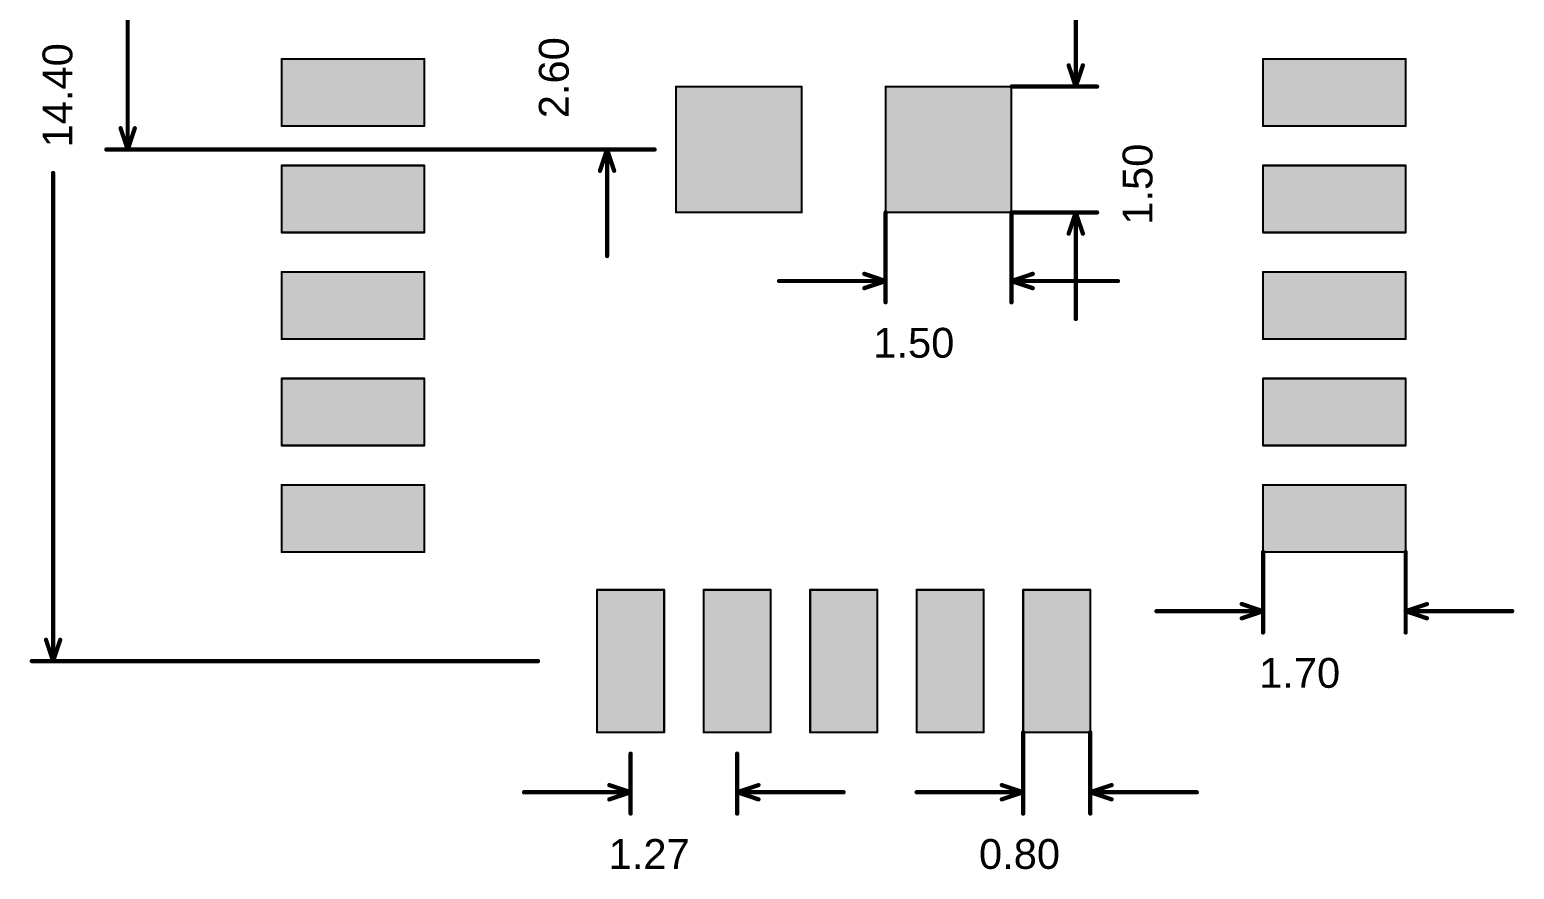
# Model space of a CAD drawing. Header units: inches. Extents: x -3.5 to 14.8, y -17.7 to 3.5.
# Drawn here: x -3.45 to 14.25, y -17.68 to -7.67 of the extents above; entities that cross this region are included whole.
import ezdxf

# ---------------------------------------------------------------- set-up
doc = ezdxf.new("R2010")
doc.units = ezdxf.units.IN
doc.layers.add('Mechanical 16', color=56, linetype='Continuous')
doc.layers.add('Top Layer', color=1, linetype='Continuous')
doc.styles.add('Arial', font='', dxfattribs={"height": 0.2})
doc.styles.get('Arial').set_extended_font_data('Arial')

msp = doc.modelspace()

# ---------------------------------------------------------------- hatches: boundary and pattern name
at = {"layer": 'Top Layer'}
for points in [[(-0.45, -8.02), (1.25, -8.02), (1.25, -8.82), (-0.45, -8.82)], [(12.95, -8.82), (11.25, -8.82), (11.25, -8.02), (12.95, -8.02)], [(4.25, -8.35), (5.75, -8.35), (5.75, -9.85), (4.25, -9.85)], [(6.75, -8.35), (8.25, -8.35), (8.25, -9.85), (6.75, -9.85)], [(-0.45, -9.29), (1.25, -9.29), (1.25, -10.09), (-0.45, -10.09)], [(12.95, -10.09), (11.25, -10.09), (11.25, -9.29), (12.95, -9.29)], [(-0.45, -10.56), (1.25, -10.56), (1.25, -11.36), (-0.45, -11.36)], [(12.95, -11.36), (11.25, -11.36), (11.25, -10.56), (12.95, -10.56)], [(-0.45, -11.83), (1.25, -11.83), (1.25, -12.63), (-0.45, -12.63)], [(12.95, -12.63), (11.25, -12.63), (11.25, -11.83), (12.95, -11.83)], [(-0.45, -13.1), (1.25, -13.1), (1.25, -13.9), (-0.45, -13.9)], [(12.95, -13.9), (11.25, -13.9), (11.25, -13.1), (12.95, -13.1)], [(3.31, -16.05), (3.31, -14.35), (4.11, -14.35), (4.11, -16.05)], [(4.58, -16.05), (4.58, -14.35), (5.38, -14.35), (5.38, -16.05)], [(5.85, -16.05), (5.85, -14.35), (6.65, -14.35), (6.65, -16.05)], [(7.12, -16.05), (7.12, -14.35), (7.92, -14.35), (7.92, -16.05)], [(8.39, -16.05), (8.39, -14.35), (9.19, -14.35), (9.19, -16.05)]]:
    msp.add_hatch(color=1, dxfattribs=at).paths.add_polyline_path(points)

# ---------------------------------------------------------------- linework, layer by layer
at = {"layer": 'Mechanical 16'}
for points, const_width in [([(-2.286, -9.1), (-2.286, -6.182)], 0.0508), ([(9.017, -8.35), (9.017, -7.08)], 0.0508), ([(-0.45, -8.82), (-0.45, -8.02)], 0.025), ([(-0.45, -8.02), (1.25, -8.02)], 0.025), ([(1.25, -8.82), (1.25, -8.02)], 0.025), ([(8.932, -8.096), (9.017, -8.35)], 0.0508), ([(9.017, -8.35), (9.102, -8.096)], 0.0508), ([(11.25, -8.02), (12.95, -8.02)], 0.025), ([(11.25, -8.82), (11.25, -8.02)], 0.025), ([(12.95, -8.82), (12.95, -8.02)], 0.025), ([(4.25, -9.85), (4.25, -8.35)], 0.025), ([(4.25, -8.35), (5.75, -8.35)], 0.025), ([(5.75, -9.85), (5.75, -8.35)], 0.025), ([(6.75, -9.85), (6.75, -8.35)], 0.025), ([(6.75, -8.35), (8.25, -8.35)], 0.025), ([(8.25, -8.35), (9.271, -8.35)], 0.0508), ([(8.25, -9.85), (8.25, -8.35)], 0.025), ([(-2.371, -8.846), (-2.286, -9.1)], 0.0508), ([(-2.286, -9.1), (-2.201, -8.846)], 0.0508), ([(-0.45, -8.82), (1.25, -8.82)], 0.025), ([(11.25, -8.82), (12.95, -8.82)], 0.025), ([(-2.54, -9.1), (3.996, -9.1)], 0.0508), ([(3.175, -9.1), (3.996, -9.1)], 0.0508), ([(3.344, -9.354), (3.429, -9.1)], 0.0508), ([(3.429, -10.37), (3.429, -9.1)], 0.0508), ([(3.429, -9.1), (3.514, -9.354)], 0.0508), ([(-3.175, -15.2), (-3.175, -9.38)], 0.0508), ([(-0.45, -10.09), (-0.45, -9.29)], 0.025), ([(-0.45, -9.29), (1.25, -9.29)], 0.025), ([(1.25, -10.09), (1.25, -9.29)], 0.025), ([(11.25, -10.09), (11.25, -9.29)], 0.025), ([(11.25, -9.29), (12.95, -9.29)], 0.025), ([(12.95, -10.09), (12.95, -9.29)], 0.025), ([(4.25, -9.85), (5.75, -9.85)], 0.025), ([(6.75, -10.922), (6.75, -9.85)], 0.0508), ([(6.75, -9.85), (8.25, -9.85)], 0.025), ([(8.25, -10.922), (8.25, -9.85)], 0.0508), ([(8.25, -9.85), (9.271, -9.85)], 0.0508), ([(8.932, -10.104), (9.017, -9.85)], 0.0508), ([(9.017, -11.12), (9.017, -9.85)], 0.0508), ([(9.017, -9.85), (9.102, -10.104)], 0.0508), ([(-0.45, -10.09), (1.25, -10.09)], 0.025), ([(11.25, -10.09), (12.95, -10.09)], 0.025), ([(-0.45, -11.36), (-0.45, -10.56)], 0.025), ([(-0.45, -10.56), (1.25, -10.56)], 0.025), ([(1.25, -11.36), (1.25, -10.56)], 0.025), ([(6.496, -10.583), (6.75, -10.668)], 0.0508), ([(8.25, -10.668), (8.504, -10.583)], 0.0508), ([(11.25, -11.36), (11.25, -10.56)], 0.025), ([(11.25, -10.56), (12.95, -10.56)], 0.025), ([(12.95, -11.36), (12.95, -10.56)], 0.025), ([(5.48, -10.668), (6.75, -10.668)], 0.0508), ([(6.496, -10.753), (6.75, -10.668)], 0.0508), ([(8.25, -10.668), (9.52, -10.668)], 0.0508), ([(8.25, -10.668), (8.504, -10.753)], 0.0508), ([(-0.45, -11.36), (1.25, -11.36)], 0.025), ([(11.25, -11.36), (12.95, -11.36)], 0.025), ([(-0.45, -12.63), (-0.45, -11.83)], 0.025), ([(-0.45, -11.83), (1.25, -11.83)], 0.025), ([(1.25, -12.63), (1.25, -11.83)], 0.025), ([(11.25, -12.63), (11.25, -11.83)], 0.025), ([(11.25, -11.83), (12.95, -11.83)], 0.025), ([(12.95, -12.63), (12.95, -11.83)], 0.025), ([(-0.45, -12.63), (1.25, -12.63)], 0.025), ([(11.25, -12.63), (12.95, -12.63)], 0.025), ([(-0.45, -13.9), (-0.45, -13.1)], 0.025), ([(-0.45, -13.1), (1.25, -13.1)], 0.025), ([(1.25, -13.9), (1.25, -13.1)], 0.025), ([(11.25, -13.1), (12.95, -13.1)], 0.025), ([(11.25, -13.9), (11.25, -13.1)], 0.025), ([(12.95, -13.9), (12.95, -13.1)], 0.025), ([(-0.45, -13.9), (1.25, -13.9)], 0.025), ([(11.25, -14.859), (11.25, -13.9)], 0.0508), ([(11.25, -13.9), (12.95, -13.9)], 0.025), ([(12.95, -14.859), (12.95, -13.9)], 0.0508), ([(3.31, -16.05), (3.31, -14.35)], 0.025), ([(3.31, -14.35), (4.11, -14.35)], 0.025), ([(4.11, -16.05), (4.11, -14.35)], 0.025), ([(4.58, -16.05), (4.58, -14.35)], 0.025), ([(4.58, -14.35), (5.38, -14.35)], 0.025), ([(5.38, -16.05), (5.38, -14.35)], 0.025), ([(5.85, -16.05), (5.85, -14.35)], 0.025), ([(5.85, -14.35), (6.65, -14.35)], 0.025), ([(6.65, -16.05), (6.65, -14.35)], 0.025), ([(7.12, -16.05), (7.12, -14.35)], 0.025), ([(7.12, -14.35), (7.92, -14.35)], 0.025), ([(7.92, -16.05), (7.92, -14.35)], 0.025), ([(8.39, -16.05), (8.39, -14.35)], 0.025), ([(8.39, -14.35), (9.19, -14.35)], 0.025), ([(9.19, -16.05), (9.19, -14.35)], 0.025), ([(10.996, -14.52), (11.25, -14.605)], 0.0508), ([(12.95, -14.605), (13.204, -14.52)], 0.0508), ([(9.98, -14.605), (11.25, -14.605)], 0.0508), ([(10.996, -14.69), (11.25, -14.605)], 0.0508), ([(12.95, -14.605), (14.22, -14.605)], 0.0508), ([(12.95, -14.605), (13.204, -14.69)], 0.0508), ([(-3.26, -14.946), (-3.175, -15.2)], 0.0508), ([(-3.175, -15.2), (-3.09, -14.946)], 0.0508), ([(-3.429, -15.2), (2.606, -15.2)], 0.0508), ([(3.31, -16.05), (4.11, -16.05)], 0.025), ([(4.58, -16.05), (5.38, -16.05)], 0.025), ([(5.85, -16.05), (6.65, -16.05)], 0.025), ([(7.12, -16.05), (7.92, -16.05)], 0.025), ([(8.39, -17.018), (8.39, -16.05)], 0.0508), ([(8.39, -16.05), (9.19, -16.05)], 0.025), ([(9.19, -17.018), (9.19, -16.05)], 0.0508), ([(3.71, -17.018), (3.71, -16.304)], 0.0508), ([(4.98, -17.018), (4.98, -16.304)], 0.0508), ([(2.44, -16.764), (3.71, -16.764)], 0.0508), ([(3.456, -16.679), (3.71, -16.764)], 0.0508), ([(3.456, -16.849), (3.71, -16.764)], 0.0508), ([(4.98, -16.764), (5.234, -16.679)], 0.0508), ([(4.98, -16.764), (6.25, -16.764)], 0.0508), ([(4.98, -16.764), (5.234, -16.849)], 0.0508), ([(7.12, -16.764), (8.39, -16.764)], 0.0508), ([(8.136, -16.679), (8.39, -16.764)], 0.0508), ([(8.136, -16.849), (8.39, -16.764)], 0.0508), ([(9.19, -16.764), (9.444, -16.679)], 0.0508), ([(9.19, -16.764), (10.46, -16.764)], 0.0508), ([(9.19, -16.764), (9.444, -16.849)], 0.0508)]:
    msp.add_lwpolyline(points, dxfattribs=dict(at, const_width=const_width))
for points, const_width in [([(-0.456, -8.02, 1), (-0.444, -8.02, 1)], 0.0125), ([(-0.456, -8.02, 1), (-0.444, -8.02, 1)], 0.0125), ([(1.244, -8.02, 1), (1.256, -8.02, 1)], 0.0125), ([(1.244, -8.02, 1), (1.256, -8.02, 1)], 0.0125), ([(8.92, -8.096, 1), (8.945, -8.096, 1)], 0.0254), ([(9.089, -8.096, 1), (9.114, -8.096, 1)], 0.0254), ([(11.244, -8.02, 1), (11.256, -8.02, 1)], 0.0125), ([(11.244, -8.02, 1), (11.256, -8.02, 1)], 0.0125), ([(12.944, -8.02, 1), (12.956, -8.02, 1)], 0.0125), ([(12.944, -8.02, 1), (12.956, -8.02, 1)], 0.0125), ([(4.244, -8.35, 1), (4.256, -8.35, 1)], 0.0125), ([(4.244, -8.35, 1), (4.256, -8.35, 1)], 0.0125), ([(5.744, -8.35, 1), (5.756, -8.35, 1)], 0.0125), ([(5.744, -8.35, 1), (5.756, -8.35, 1)], 0.0125), ([(6.744, -8.35, 1), (6.756, -8.35, 1)], 0.0125), ([(6.744, -8.35, 1), (6.756, -8.35, 1)], 0.0125), ([(8.237, -8.35, 1), (8.263, -8.35, 1)], 0.0254), ([(8.244, -8.35, 1), (8.256, -8.35, 1)], 0.0125), ([(8.244, -8.35, 1), (8.256, -8.35, 1)], 0.0125), ([(9.004, -8.35, 1), (9.03, -8.35, 1)], 0.0254), ([(9.004, -8.35, 1), (9.03, -8.35, 1)], 0.0254), ([(9.004, -8.35, 1), (9.03, -8.35, 1)], 0.0254), ([(9.258, -8.35, 1), (9.284, -8.35, 1)], 0.0254), ([(-2.383, -8.846, 1), (-2.358, -8.846, 1)], 0.0254), ([(-2.214, -8.846, 1), (-2.189, -8.846, 1)], 0.0254), ([(-0.456, -8.82, 1), (-0.444, -8.82, 1)], 0.0125), ([(-0.456, -8.82, 1), (-0.444, -8.82, 1)], 0.0125), ([(1.244, -8.82, 1), (1.256, -8.82, 1)], 0.0125), ([(1.244, -8.82, 1), (1.256, -8.82, 1)], 0.0125), ([(11.244, -8.82, 1), (11.256, -8.82, 1)], 0.0125), ([(11.244, -8.82, 1), (11.256, -8.82, 1)], 0.0125), ([(12.944, -8.82, 1), (12.956, -8.82, 1)], 0.0125), ([(12.944, -8.82, 1), (12.956, -8.82, 1)], 0.0125), ([(-2.553, -9.1, 1), (-2.527, -9.1, 1)], 0.0254), ([(-2.299, -9.1, 1), (-2.273, -9.1, 1)], 0.0254), ([(-2.299, -9.1, 1), (-2.273, -9.1, 1)], 0.0254), ([(-2.299, -9.1, 1), (-2.273, -9.1, 1)], 0.0254), ([(3.162, -9.1, 1), (3.188, -9.1, 1)], 0.0254), ([(3.416, -9.1, 1), (3.442, -9.1, 1)], 0.0254), ([(3.416, -9.1, 1), (3.442, -9.1, 1)], 0.0254), ([(3.416, -9.1, 1), (3.442, -9.1, 1)], 0.0254), ([(3.983, -9.1, 1), (4.009, -9.1, 1)], 0.0254), ([(3.983, -9.1, 1), (4.009, -9.1, 1)], 0.0254), ([(-3.188, -9.38, 1), (-3.162, -9.38, 1)], 0.0254), ([(-0.456, -9.29, 1), (-0.444, -9.29, 1)], 0.0125), ([(-0.456, -9.29, 1), (-0.444, -9.29, 1)], 0.0125), ([(1.244, -9.29, 1), (1.256, -9.29, 1)], 0.0125), ([(1.244, -9.29, 1), (1.256, -9.29, 1)], 0.0125), ([(3.332, -9.354, 1), (3.357, -9.354, 1)], 0.0254), ([(3.501, -9.354, 1), (3.526, -9.354, 1)], 0.0254), ([(11.244, -9.29, 1), (11.256, -9.29, 1)], 0.0125), ([(11.244, -9.29, 1), (11.256, -9.29, 1)], 0.0125), ([(12.944, -9.29, 1), (12.956, -9.29, 1)], 0.0125), ([(12.944, -9.29, 1), (12.956, -9.29, 1)], 0.0125), ([(4.244, -9.85, 1), (4.256, -9.85, 1)], 0.0125), ([(4.244, -9.85, 1), (4.256, -9.85, 1)], 0.0125), ([(5.744, -9.85, 1), (5.756, -9.85, 1)], 0.0125), ([(5.744, -9.85, 1), (5.756, -9.85, 1)], 0.0125), ([(6.737, -9.85, 1), (6.763, -9.85, 1)], 0.0254), ([(6.744, -9.85, 1), (6.756, -9.85, 1)], 0.0125), ([(6.744, -9.85, 1), (6.756, -9.85, 1)], 0.0125), ([(8.237, -9.85, 1), (8.263, -9.85, 1)], 0.0254), ([(8.237, -9.85, 1), (8.263, -9.85, 1)], 0.0254), ([(8.244, -9.85, 1), (8.256, -9.85, 1)], 0.0125), ([(8.244, -9.85, 1), (8.256, -9.85, 1)], 0.0125), ([(9.004, -9.85, 1), (9.03, -9.85, 1)], 0.0254), ([(9.004, -9.85, 1), (9.03, -9.85, 1)], 0.0254), ([(9.004, -9.85, 1), (9.03, -9.85, 1)], 0.0254), ([(9.258, -9.85, 1), (9.284, -9.85, 1)], 0.0254), ([(-0.456, -10.09, 1), (-0.444, -10.09, 1)], 0.0125), ([(-0.456, -10.09, 1), (-0.444, -10.09, 1)], 0.0125), ([(1.244, -10.09, 1), (1.256, -10.09, 1)], 0.0125), ([(1.244, -10.09, 1), (1.256, -10.09, 1)], 0.0125), ([(8.92, -10.104, 1), (8.945, -10.104, 1)], 0.0254), ([(9.089, -10.104, 1), (9.114, -10.104, 1)], 0.0254), ([(11.244, -10.09, 1), (11.256, -10.09, 1)], 0.0125), ([(11.244, -10.09, 1), (11.256, -10.09, 1)], 0.0125), ([(12.944, -10.09, 1), (12.956, -10.09, 1)], 0.0125), ([(12.944, -10.09, 1), (12.956, -10.09, 1)], 0.0125), ([(3.416, -10.37, 1), (3.442, -10.37, 1)], 0.0254), ([(-0.456, -10.56, 1), (-0.444, -10.56, 1)], 0.0125), ([(-0.456, -10.56, 1), (-0.444, -10.56, 1)], 0.0125), ([(1.244, -10.56, 1), (1.256, -10.56, 1)], 0.0125), ([(1.244, -10.56, 1), (1.256, -10.56, 1)], 0.0125), ([(6.483, -10.583, 1), (6.509, -10.583, 1)], 0.0254), ([(8.491, -10.583, 1), (8.517, -10.583, 1)], 0.0254), ([(11.244, -10.56, 1), (11.256, -10.56, 1)], 0.0125), ([(11.244, -10.56, 1), (11.256, -10.56, 1)], 0.0125), ([(12.944, -10.56, 1), (12.956, -10.56, 1)], 0.0125), ([(12.944, -10.56, 1), (12.956, -10.56, 1)], 0.0125), ([(5.467, -10.668, 1), (5.493, -10.668, 1)], 0.0254), ([(6.483, -10.753, 1), (6.509, -10.753, 1)], 0.0254), ([(6.737, -10.668, 1), (6.763, -10.668, 1)], 0.0254), ([(6.737, -10.668, 1), (6.763, -10.668, 1)], 0.0254), ([(6.737, -10.668, 1), (6.763, -10.668, 1)], 0.0254), ([(8.237, -10.668, 1), (8.263, -10.668, 1)], 0.0254), ([(8.237, -10.668, 1), (8.263, -10.668, 1)], 0.0254), ([(8.237, -10.668, 1), (8.263, -10.668, 1)], 0.0254), ([(8.491, -10.753, 1), (8.517, -10.753, 1)], 0.0254), ([(9.507, -10.668, 1), (9.533, -10.668, 1)], 0.0254), ([(6.737, -10.922, 1), (6.763, -10.922, 1)], 0.0254), ([(8.237, -10.922, 1), (8.263, -10.922, 1)], 0.0254), ([(9.004, -11.12, 1), (9.03, -11.12, 1)], 0.0254), ([(-0.456, -11.36, 1), (-0.444, -11.36, 1)], 0.0125), ([(-0.456, -11.36, 1), (-0.444, -11.36, 1)], 0.0125), ([(1.244, -11.36, 1), (1.256, -11.36, 1)], 0.0125), ([(1.244, -11.36, 1), (1.256, -11.36, 1)], 0.0125), ([(11.244, -11.36, 1), (11.256, -11.36, 1)], 0.0125), ([(11.244, -11.36, 1), (11.256, -11.36, 1)], 0.0125), ([(12.944, -11.36, 1), (12.956, -11.36, 1)], 0.0125), ([(12.944, -11.36, 1), (12.956, -11.36, 1)], 0.0125), ([(-0.456, -11.83, 1), (-0.444, -11.83, 1)], 0.0125), ([(-0.456, -11.83, 1), (-0.444, -11.83, 1)], 0.0125), ([(1.244, -11.83, 1), (1.256, -11.83, 1)], 0.0125), ([(1.244, -11.83, 1), (1.256, -11.83, 1)], 0.0125), ([(11.244, -11.83, 1), (11.256, -11.83, 1)], 0.0125), ([(11.244, -11.83, 1), (11.256, -11.83, 1)], 0.0125), ([(12.944, -11.83, 1), (12.956, -11.83, 1)], 0.0125), ([(12.944, -11.83, 1), (12.956, -11.83, 1)], 0.0125), ([(-0.456, -12.63, 1), (-0.444, -12.63, 1)], 0.0125), ([(-0.456, -12.63, 1), (-0.444, -12.63, 1)], 0.0125), ([(1.244, -12.63, 1), (1.256, -12.63, 1)], 0.0125), ([(1.244, -12.63, 1), (1.256, -12.63, 1)], 0.0125), ([(11.244, -12.63, 1), (11.256, -12.63, 1)], 0.0125), ([(11.244, -12.63, 1), (11.256, -12.63, 1)], 0.0125), ([(12.944, -12.63, 1), (12.956, -12.63, 1)], 0.0125), ([(12.944, -12.63, 1), (12.956, -12.63, 1)], 0.0125), ([(-0.456, -13.1, 1), (-0.444, -13.1, 1)], 0.0125), ([(-0.456, -13.1, 1), (-0.444, -13.1, 1)], 0.0125), ([(1.244, -13.1, 1), (1.256, -13.1, 1)], 0.0125), ([(1.244, -13.1, 1), (1.256, -13.1, 1)], 0.0125), ([(11.244, -13.1, 1), (11.256, -13.1, 1)], 0.0125), ([(11.244, -13.1, 1), (11.256, -13.1, 1)], 0.0125), ([(12.944, -13.1, 1), (12.956, -13.1, 1)], 0.0125), ([(12.944, -13.1, 1), (12.956, -13.1, 1)], 0.0125), ([(-0.456, -13.9, 1), (-0.444, -13.9, 1)], 0.0125), ([(-0.456, -13.9, 1), (-0.444, -13.9, 1)], 0.0125), ([(1.244, -13.9, 1), (1.256, -13.9, 1)], 0.0125), ([(1.244, -13.9, 1), (1.256, -13.9, 1)], 0.0125), ([(11.237, -13.9, 1), (11.263, -13.9, 1)], 0.0254), ([(11.244, -13.9, 1), (11.256, -13.9, 1)], 0.0125), ([(11.244, -13.9, 1), (11.256, -13.9, 1)], 0.0125), ([(12.937, -13.9, 1), (12.963, -13.9, 1)], 0.0254), ([(12.944, -13.9, 1), (12.956, -13.9, 1)], 0.0125), ([(12.944, -13.9, 1), (12.956, -13.9, 1)], 0.0125), ([(3.304, -14.35, 1), (3.316, -14.35, 1)], 0.0125), ([(3.304, -14.35, 1), (3.316, -14.35, 1)], 0.0125), ([(4.104, -14.35, 1), (4.116, -14.35, 1)], 0.0125), ([(4.104, -14.35, 1), (4.116, -14.35, 1)], 0.0125), ([(4.574, -14.35, 1), (4.586, -14.35, 1)], 0.0125), ([(4.574, -14.35, 1), (4.586, -14.35, 1)], 0.0125), ([(5.374, -14.35, 1), (5.386, -14.35, 1)], 0.0125), ([(5.374, -14.35, 1), (5.386, -14.35, 1)], 0.0125), ([(5.844, -14.35, 1), (5.856, -14.35, 1)], 0.0125), ([(5.844, -14.35, 1), (5.856, -14.35, 1)], 0.0125), ([(6.644, -14.35, 1), (6.656, -14.35, 1)], 0.0125), ([(6.644, -14.35, 1), (6.656, -14.35, 1)], 0.0125), ([(7.114, -14.35, 1), (7.126, -14.35, 1)], 0.0125), ([(7.114, -14.35, 1), (7.126, -14.35, 1)], 0.0125), ([(7.914, -14.35, 1), (7.926, -14.35, 1)], 0.0125), ([(7.914, -14.35, 1), (7.926, -14.35, 1)], 0.0125), ([(8.384, -14.35, 1), (8.396, -14.35, 1)], 0.0125), ([(8.384, -14.35, 1), (8.396, -14.35, 1)], 0.0125), ([(9.184, -14.35, 1), (9.196, -14.35, 1)], 0.0125), ([(9.184, -14.35, 1), (9.196, -14.35, 1)], 0.0125), ([(10.983, -14.52, 1), (11.009, -14.52, 1)], 0.0254), ([(13.191, -14.52, 1), (13.217, -14.52, 1)], 0.0254), ([(9.967, -14.605, 1), (9.993, -14.605, 1)], 0.0254), ([(10.983, -14.69, 1), (11.009, -14.69, 1)], 0.0254), ([(11.237, -14.605, 1), (11.263, -14.605, 1)], 0.0254), ([(11.237, -14.605, 1), (11.263, -14.605, 1)], 0.0254), ([(11.237, -14.605, 1), (11.263, -14.605, 1)], 0.0254), ([(12.937, -14.605, 1), (12.963, -14.605, 1)], 0.0254), ([(12.937, -14.605, 1), (12.963, -14.605, 1)], 0.0254), ([(12.937, -14.605, 1), (12.963, -14.605, 1)], 0.0254), ([(13.191, -14.69, 1), (13.217, -14.69, 1)], 0.0254), ([(14.207, -14.605, 1), (14.233, -14.605, 1)], 0.0254), ([(11.237, -14.859, 1), (11.263, -14.859, 1)], 0.0254), ([(12.937, -14.859, 1), (12.963, -14.859, 1)], 0.0254), ([(-3.272, -14.946, 1), (-3.247, -14.946, 1)], 0.0254), ([(-3.103, -14.946, 1), (-3.078, -14.946, 1)], 0.0254), ([(-3.442, -15.2, 1), (-3.416, -15.2, 1)], 0.0254), ([(-3.188, -15.2, 1), (-3.162, -15.2, 1)], 0.0254), ([(-3.188, -15.2, 1), (-3.162, -15.2, 1)], 0.0254), ([(-3.188, -15.2, 1), (-3.162, -15.2, 1)], 0.0254), ([(2.593, -15.2, 1), (2.619, -15.2, 1)], 0.0254), ([(3.304, -16.05, 1), (3.316, -16.05, 1)], 0.0125), ([(3.304, -16.05, 1), (3.316, -16.05, 1)], 0.0125), ([(4.104, -16.05, 1), (4.116, -16.05, 1)], 0.0125), ([(4.104, -16.05, 1), (4.116, -16.05, 1)], 0.0125), ([(4.574, -16.05, 1), (4.586, -16.05, 1)], 0.0125), ([(4.574, -16.05, 1), (4.586, -16.05, 1)], 0.0125), ([(5.374, -16.05, 1), (5.386, -16.05, 1)], 0.0125), ([(5.374, -16.05, 1), (5.386, -16.05, 1)], 0.0125), ([(5.844, -16.05, 1), (5.856, -16.05, 1)], 0.0125), ([(5.844, -16.05, 1), (5.856, -16.05, 1)], 0.0125), ([(6.644, -16.05, 1), (6.656, -16.05, 1)], 0.0125), ([(6.644, -16.05, 1), (6.656, -16.05, 1)], 0.0125), ([(7.114, -16.05, 1), (7.126, -16.05, 1)], 0.0125), ([(7.114, -16.05, 1), (7.126, -16.05, 1)], 0.0125), ([(7.914, -16.05, 1), (7.926, -16.05, 1)], 0.0125), ([(7.914, -16.05, 1), (7.926, -16.05, 1)], 0.0125), ([(8.377, -16.05, 1), (8.403, -16.05, 1)], 0.0254), ([(8.384, -16.05, 1), (8.396, -16.05, 1)], 0.0125), ([(8.384, -16.05, 1), (8.396, -16.05, 1)], 0.0125), ([(9.177, -16.05, 1), (9.203, -16.05, 1)], 0.0254), ([(9.184, -16.05, 1), (9.196, -16.05, 1)], 0.0125), ([(9.184, -16.05, 1), (9.196, -16.05, 1)], 0.0125), ([(3.697, -16.304, 1), (3.723, -16.304, 1)], 0.0254), ([(4.967, -16.304, 1), (4.993, -16.304, 1)], 0.0254), ([(2.427, -16.764, 1), (2.453, -16.764, 1)], 0.0254), ([(3.443, -16.679, 1), (3.469, -16.679, 1)], 0.0254), ([(3.697, -16.764, 1), (3.723, -16.764, 1)], 0.0254), ([(3.697, -16.764, 1), (3.723, -16.764, 1)], 0.0254), ([(3.697, -16.764, 1), (3.723, -16.764, 1)], 0.0254), ([(4.967, -16.764, 1), (4.993, -16.764, 1)], 0.0254), ([(4.967, -16.764, 1), (4.993, -16.764, 1)], 0.0254), ([(4.967, -16.764, 1), (4.993, -16.764, 1)], 0.0254), ([(5.221, -16.679, 1), (5.247, -16.679, 1)], 0.0254), ([(6.237, -16.764, 1), (6.263, -16.764, 1)], 0.0254), ([(7.107, -16.764, 1), (7.133, -16.764, 1)], 0.0254), ([(8.123, -16.679, 1), (8.149, -16.679, 1)], 0.0254), ([(8.377, -16.764, 1), (8.403, -16.764, 1)], 0.0254), ([(8.377, -16.764, 1), (8.403, -16.764, 1)], 0.0254), ([(8.377, -16.764, 1), (8.403, -16.764, 1)], 0.0254), ([(9.177, -16.764, 1), (9.203, -16.764, 1)], 0.0254), ([(9.177, -16.764, 1), (9.203, -16.764, 1)], 0.0254), ([(9.177, -16.764, 1), (9.203, -16.764, 1)], 0.0254), ([(9.431, -16.679, 1), (9.457, -16.679, 1)], 0.0254), ([(10.447, -16.764, 1), (10.473, -16.764, 1)], 0.0254), ([(3.443, -16.849, 1), (3.469, -16.849, 1)], 0.0254), ([(5.221, -16.849, 1), (5.247, -16.849, 1)], 0.0254), ([(8.123, -16.849, 1), (8.149, -16.849, 1)], 0.0254), ([(9.431, -16.849, 1), (9.457, -16.849, 1)], 0.0254), ([(3.697, -17.018, 1), (3.723, -17.018, 1)], 0.0254), ([(4.967, -17.018, 1), (4.993, -17.018, 1)], 0.0254), ([(8.377, -17.018, 1), (8.403, -17.018, 1)], 0.0254), ([(9.177, -17.018, 1), (9.203, -17.018, 1)], 0.0254)]:
    msp.add_lwpolyline(points, format="xyb", close=True, dxfattribs=dict(at, const_width=const_width))

# ---------------------------------------------------------------- texts
at = {"layer": 'Mechanical 16', "style": 'Arial'}
for s, p in [('2.60', (2.972, -8.727)), ('14.40', (-2.946, -9.075)), ('1.50', (9.931, -9.997))]:
    msp.add_text(s, height=0.3556, rotation=90, dxfattribs=at).set_placement(p)
for s, p in [('1.50', (6.603, -11.582)), ('1.70', (11.203, -15.519)), ('1.27', (3.448, -17.678)), ('0.80', (7.863, -17.678))]:
    msp.add_text(s, height=0.3556, dxfattribs=at).set_placement(p)

doc.saveas('drawing.dxf')
